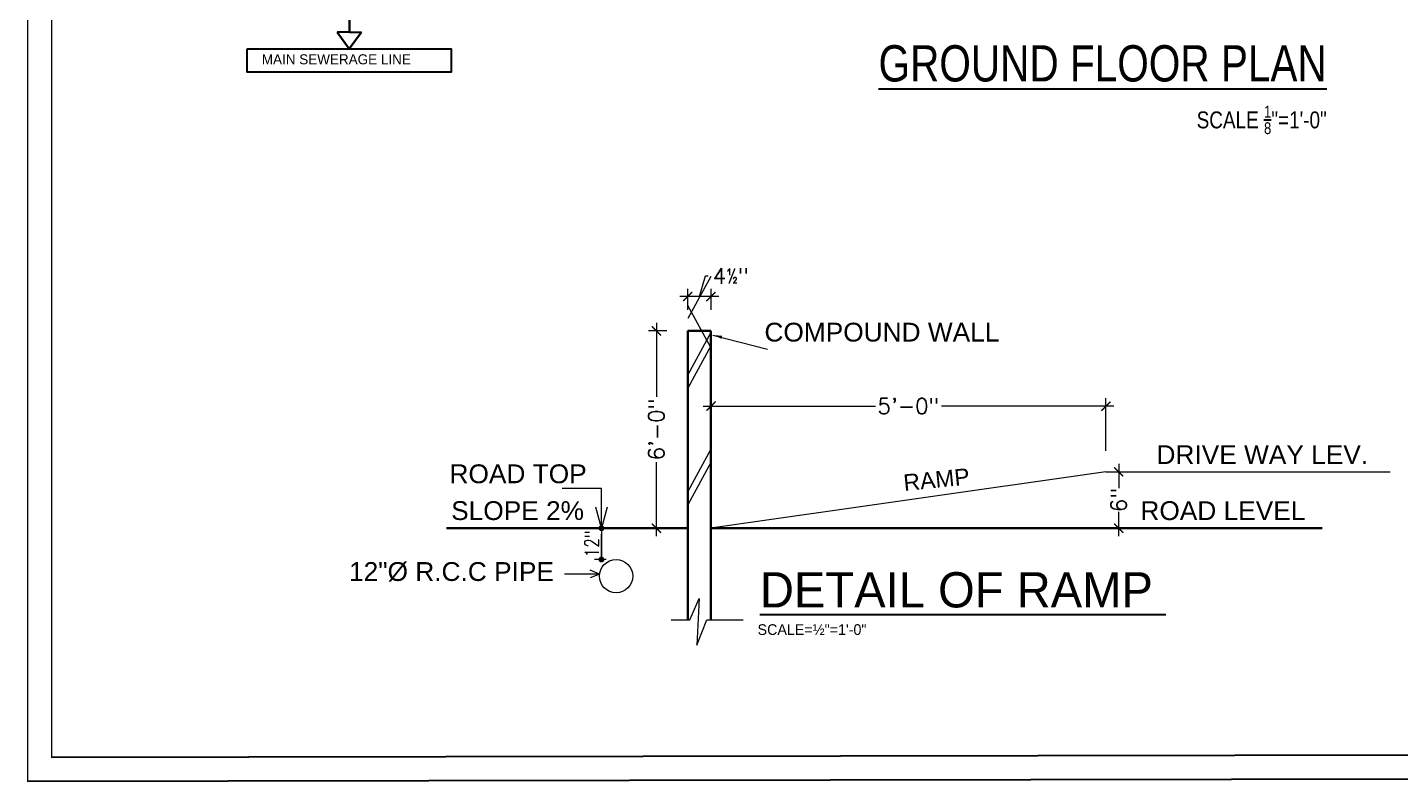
# Model space of a CAD drawing. Header units: inches. Extents: x -139043 to 10134, y -60114 to -24856.
# Drawn here: x -8471 to -7789, y -27803 to -27429 of the extents above; entities that cross this region are included whole.
import ezdxf

# ---------------------------------------------------------------- set-up
doc = ezdxf.new("R2010")
doc.units = ezdxf.units.IN
doc.header["$MEASUREMENT"] = 0
doc.header["$PDMODE"] = 34
doc.linetypes.add('ACAD_ISO02W100', pattern=[15, 12, -3])
doc.layers.get('Defpoints').update_dxf_attribs({"color": 183})
for name, color, linetype, lineweight in [('demention', 1, 'Continuous', 5), ('G-F', 1, 'Continuous', 25), ('HATCH', 8, 'Continuous', 5), ('SEAL-TXT', 7, 'Continuous', 9), ('wall', 1, 'Continuous', 30)]:
    doc.layers.add(name, color=color, linetype=linetype, lineweight=lineweight)
for name, color, linetype in [('DIM', 9, 'Continuous'), ('stair', 6, 'Continuous'), ('TEXT', 2, 'Continuous')]:
    doc.layers.add(name, color=color, linetype=linetype)
doc.layers.add('GASS', color=7, linetype='Continuous', true_color=0x00f000)
doc.styles.add('ARIAL', font='arial.ttf')
doc.styles.add('AZHAR', font='romantic.ttf', dxfattribs={"width": 0.8})
doc.styles.add('DIM-1', font='romans.shx', dxfattribs={"width": 0.8})
doc.styles.add('ROMANS', font='romans', dxfattribs={"height": 6})
doc.dimstyles.new('Copy(2) of ALI', dxfattribs={"dimscale": 0, "dimtxt": 7, "dimasz": 8, "dimexe": 2, "dimexo": 1, "dimgap": 2, "dimtad": 1, "dimzin": 0, "dimdsep": 46, "dimlunit": 4, "dimtxsty": 'ARIAL', "dimblk": 'OPEN30', "dimcen": 24, "dimdle": 2, "dimclrd": 256, "dimclre": 256, "dimclrt": 7, "dimadec": 0, "dimazin": 0, "dimtfac": 1, "dimtofl": 0, "dimtmove": 1, "dimatfit": 3, "dimldrblk": 'OPEN30', "dimfxl": 1, "dimtolj": 1, "dimtzin": 0, "dimarcsym": 0})
doc.dimstyles.new('G-DIM-INCH', dxfattribs={"dimscale": 0.9, "dimtxt": 5, "dimasz": 2.5, "dimexe": 3, "dimexo": 2, "dimgap": 2, "dimtad": 0, "dimdec": 3, "dimzin": 0, "dimdsep": 46, "dimlunit": 4, "dimtxsty": 'DIM-1', "dimblk": 'DOT', "dimcen": 3, "dimdle": 3, "dimclrd": 256, "dimclre": 256, "dimclrt": 7, "dimadec": 0, "dimazin": 0, "dimtfac": 0.75, "dimtdec": 3, "dimtofl": 0, "dimtmove": 1, "dimatfit": 3, "dimfxl": 1, "dimtolj": 1, "dimtzin": 0, "dimlwd": -1, "dimlwe": -1, "dimarcsym": 0})
doc.dimstyles.get("Standard").update_dxf_attribs({"dimtxt": 0.18, "dimasz": 0.18, "dimexe": 0.18, "dimexo": 0.0625, "dimgap": 0.09, "dimtad": 0, "dimtih": 1, "dimtoh": 1, "dimdec": 4, "dimzin": 0, "dimdsep": 46, "dimtxsty": 'Standard', "dimcen": 0.09, "dimadec": 0, "dimazin": 0, "dimtfac": 1, "dimtdec": 4, "dimtofl": 0, "dimtmove": 0, "dimatfit": 3, "dimfxl": 1, "dimtolj": 1, "dimtzin": 0, "dimarcsym": 0})
doc.dimstyles.new('STANDARD$0', dxfattribs={"dimtxt": 0.18, "dimasz": 2, "dimexe": 0.18, "dimexo": 4, "dimgap": 4, "dimtad": 0, "dimdec": 4, "dimzin": 0, "dimdsep": 46, "dimlunit": 4, "dimtxsty": 'Standard', "dimblk": 'ARCHTICK', "dimcen": 0.09, "dimclrd": 1, "dimclre": 1, "dimclrt": 2, "dimadec": 0, "dimazin": 0, "dimtfac": 0.5, "dimtdec": 4, "dimtofl": 0, "dimtmove": 1, "dimatfit": 3, "dimldrblk": 'ARCHTICK', "dimfxl": 1, "dimtolj": 1, "dimtzin": 0, "dimarcsym": 0})

# ---------------------------------------------------------------- blocks, each defined once
blk = doc.blocks.new('_Open30')
at = {"color": 0, "linetype": 'ByBlock', "lineweight": -2}
for p, q in [((-1, 0.268), (0, 0)), ((0, 0), (-1, -0.268)), ((0, 0), (-1, 0))]:
    blk.add_line(p, q, dxfattribs=at)
blk = doc.blocks.new('_ArchTick')
at = {"color": 0, "linetype": 'ByBlock', "const_width": 0.15}
blk.add_lwpolyline([(-0.5, -0.5), (0.5, 0.5)], dxfattribs=at)
blk = doc.blocks.new('*D663')
at = {"layer": 'Defpoints', "color": 0}
for p in [(-11492.45, -26099.18), (-11492.45, -26120.78), (-11482.43, -26120.78)]:
    blk.add_point(p, dxfattribs=at)
at = {"layer": 'DIM', "color": 6, "lineweight": -2}
for p, q in [((-11482.43, -26096.18), (-11482.43, -26105.48)), ((-11484.45, -26099.18), (-11479.43, -26099.18)), ((-11482.43, -26123.78), (-11482.43, -26114.48)), ((-11484.45, -26120.78), (-11479.43, -26120.78))]:
    blk.add_line(p, q, dxfattribs=at)
at = {"layer": 'DIM', "color": 6, "lineweight": -2, "xscale": 3.5, "yscale": 3.5, "zscale": 3.5}
for p, rotation in [((-11482.43, -26099.18), 90), ((-11482.43, -26120.78), 270)]:
    blk.add_blockref('_ArchTick', p, dxfattribs=dict(at, rotation=rotation))
at = {"layer": 'DIM', "color": 4, "insert": (-11482.43, -26109.98), "char_height": 6, "attachment_point": 5, "rotation": 90, "style": 'ROMANS'}
blk.add_mtext('\\A1;6"', dxfattribs=at)
blk = doc.blocks.new('*D664')
at = {"layer": 'Defpoints', "color": 0}
for p in [(-11638.52, -26074.03), (-11638.52, -26080.05), (-11487.32, -26099.18)]:
    blk.add_point(p, dxfattribs=at)
at = {"layer": 'demention', "color": 6, "lineweight": -2}
for p, q in [((-11641.52, -26074.03), (-11575.57, -26074.03)), ((-11638.52, -26072.05), (-11638.52, -26071.03)), ((-11484.32, -26074.03), (-11550.28, -26074.03)), ((-11487.32, -26091.18), (-11487.32, -26071.03))]:
    blk.add_line(p, q, dxfattribs=at)
at = {"layer": 'demention', "color": 6, "lineweight": -2, "xscale": 3.5, "yscale": 3.5, "zscale": 3.5, "rotation": 180}
blk.add_blockref('_ArchTick', (-11638.52, -26074.03), dxfattribs=at)
at = {"layer": 'demention', "color": 6, "lineweight": -2, "xscale": 3.5, "yscale": 3.5, "zscale": 3.5}
blk.add_blockref('_ArchTick', (-11487.32, -26074.03), dxfattribs=at)
at = {"layer": 'demention', "color": 4, "insert": (-11562.92, -26074.03), "char_height": 6, "attachment_point": 5, "style": 'ROMANS'}
blk.add_mtext('\\A1;5\'-0"', dxfattribs=at)
blk = doc.blocks.new('*D665')
at = {"layer": 'Defpoints', "color": 0}
for p in [(-11647.44, -26032.06), (-11647.44, -26045.18), (-11638.52, -26045.18)]:
    blk.add_point(p, dxfattribs=at)
at = {"layer": 'demention', "color": 6, "lineweight": -2}
for p, q in [((-11642.98, -26032.06), (-11640.61, -26024.17)), ((-11640.61, -26024.17), (-11639.61, -26024.17)), ((-11635.52, -26032.06), (-11650.44, -26032.06)), ((-11647.44, -26037.18), (-11647.44, -26029.06)), ((-11638.52, -26037.18), (-11638.52, -26029.06))]:
    blk.add_line(p, q, dxfattribs=at)
at = {"layer": 'demention', "color": 6, "lineweight": -2, "xscale": 3.5, "yscale": 3.5, "zscale": 3.5, "rotation": 180}
blk.add_blockref('_ArchTick', (-11647.44, -26032.06), dxfattribs=at)
at = {"layer": 'demention', "color": 6, "lineweight": -2, "xscale": 3.5, "yscale": 3.5, "zscale": 3.5}
blk.add_blockref('_ArchTick', (-11638.52, -26032.06), dxfattribs=at)
at = {"layer": 'demention', "color": 4, "insert": (-11630.97, -26024.17), "char_height": 6, "attachment_point": 5, "style": 'ROMANS'}
blk.add_mtext('\\A1;4½"', dxfattribs=at)
blk = doc.blocks.new('*D667')
at = {"layer": 'Defpoints', "color": 0}
for p in [(-11647.44, -26045.18), (-11659.43, -26120.78), (-11647.44, -26120.78)]:
    blk.add_point(p, dxfattribs=at)
at = {"layer": 'demention', "color": 6, "lineweight": -2}
for p, q in [((-11659.43, -26042.18), (-11659.43, -26070.48)), ((-11655.44, -26045.18), (-11662.43, -26045.18)), ((-11659.43, -26123.78), (-11659.43, -26095.48)), ((-11655.44, -26120.78), (-11662.43, -26120.78))]:
    blk.add_line(p, q, dxfattribs=at)
at = {"layer": 'demention', "color": 6, "lineweight": -2, "xscale": 3.5, "yscale": 3.5, "zscale": 3.5}
for p, rotation in [((-11659.43, -26045.18), 90), ((-11659.43, -26120.78), 270)]:
    blk.add_blockref('_ArchTick', p, dxfattribs=dict(at, rotation=rotation))
at = {"layer": 'demention', "color": 4, "insert": (-11659.43, -26082.98), "char_height": 6, "attachment_point": 5, "rotation": 90, "style": 'ROMANS'}
blk.add_mtext('\\A1;6\'-0"', dxfattribs=at)
blk = doc.blocks.new('_Dot')
at = {"color": 0, "linetype": 'ByBlock', "lineweight": -2}
blk.add_line((-0.5, 0), (-1, 0), dxfattribs=at)
at = {"color": 0, "linetype": 'ByBlock', "const_width": 0.5}
blk.add_lwpolyline([(-0.25, 0, 1), (0.25, 0, 1)], format="xyb", close=True, dxfattribs=at)
blk = doc.blocks.new('*D666')
at = {"layer": 'Defpoints', "color": 0}
for p in [(-11680.48, -26120.78), (-11674.89, -26120.78), (-11674.89, -26132.78)]:
    blk.add_point(p, dxfattribs=at)
at = {"layer": 'SEAL-TXT'}
for p, q in [((-11678.68, -26120.78), (-11683.18, -26120.78)), ((-11680.48, -26130.53), (-11680.48, -26123.03)), ((-11678.68, -26132.78), (-11683.18, -26132.78))]:
    blk.add_line(p, q, dxfattribs=at)
at = {"layer": 'SEAL-TXT', "xscale": 2.25, "yscale": 2.25, "zscale": 2.25}
for p, rotation in [((-11680.48, -26120.78), 90), ((-11680.48, -26132.78), 270)]:
    blk.add_blockref('_Dot', p, dxfattribs=dict(at, rotation=rotation))
at = {"layer": 'SEAL-TXT', "color": 7, "insert": (-11684.12, -26126.78), "char_height": 4.5, "attachment_point": 5, "rotation": 90, "style": 'DIM-1'}
blk.add_mtext('\\A1;{\\H1.2x;12"}', dxfattribs=at)
blk = doc.blocks.new('FDFDFDSFDSFD')
at = {"layer": 'HATCH', "lineweight": 18}
for p, q in [((-11638.52375, -26024.32338), (-11647.43753, -26040.52338)), ((-11638.52375, -26051.63221), (-11647.43753, -26035.43221)), ((-11638.52375, -26045.79943), (-11647.43753, -26061.99943)), ((-11638.52375, -26050.89059), (-11647.43753, -26067.09059)), ((-11638.52375, -26090.54176), (-11647.43753, -26106.74176)), ((-11638.52375, -26095.63293), (-11647.43753, -26111.83293)), ((-11646.56674, -26155.87283), (-11643.05258, -26147.72927)), ((-11643.05258, -26147.72927), (-11643.89598, -26165.56089)), ((-11653.75893, -26155.87283), (-11646.56674, -26155.87283)), ((-11643.89598, -26165.56089), (-11640.10062, -26155.87283)), ((-11640.10062, -26155.87283), (-11626.18448, -26155.87283))]:
    blk.add_line(p, q, dxfattribs=at)
at = {"layer": 'HATCH', "color": 7, "ltscale": 2}
blk.add_line((-11487.32375, -26099.17546), (-11638.52375, -26120.77546), dxfattribs=at)
at = {"layer": 'HATCH'}
blk.add_line((-11487.32375, -26099.17546), (-11378.45767, -26099.17546), dxfattribs=at)
at = {"layer": 'SEAL-TXT', "color": 1}
for p, q in [((-11680.4795, -26120.77546), (-11680.4795, -26132.77546)), ((-11681.20954, -26138.32637), (-11694.60329, -26138.32637)), ((-11681.20954, -26138.32637), (-11684.80203, -26136.85725)), ((-11681.20954, -26138.32637), (-11684.80203, -26139.79548))]:
    blk.add_line(p, q, dxfattribs=at)
blk.add_circle((-11674.8864, -26139.15231), 6.37685, dxfattribs=at)
at = {"layer": 'wall'}
for p, q in [((-11647.43753, -26155.87283), (-11647.43753, -26045.17546)), ((-11647.43753, -26045.17546), (-11638.52375, -26045.17546)), ((-11638.52375, -26155.87283), (-11638.52375, -26045.17546)), ((-11647.43753, -26120.77546), (-11739.82682, -26120.77546)), ((-11487.32375, -26120.77546), (-11638.52375, -26120.77546)), ((-11487.32375, -26120.77546), (-11404.46874, -26120.77546))]:
    blk.add_line(p, q, dxfattribs=at)
at = {"color": 7, "ltscale": 2, "style": 'ARIAL'}
for s, p in [('COMPOUND WALL', (-11618.06623, -26049.29182)), ('DRIVE WAY LEV.', (-11467.9557, -26096.21054)), ('ROAD TOP', (-11738.64578, -26103.54112)), ('SLOPE 2%', (-11738.01508, -26117.63979)), ('ROAD LEVEL', (-11474.10806, -26117.65371)), ('12"%%C R.C.C PIPE', (-11777.11748, -26140.97271))]:
    blk.add_text(s, height=7.2, dxfattribs=at).set_placement(p)
blk.add_text('RAMP', height=6.3, rotation=5.7105931, dxfattribs=at).set_placement((-11564.52013, -26106.51373))
at = {"layer": 'TEXT'}
blk.add_text('%%UDETAIL OF RAMP ', height=13.5, dxfattribs=at).set_placement((-11619.79634, -26151.12154))
at = {"layer": 'demention'}
dim = blk.add_aligned_dim(p1=(-11638.52375, -26045.17546), p2=(-11647.43753, -26045.17546), distance=-13.11712, text='4½"', dimstyle='STANDARD$0', override={"dimtxt": 7, "dimasz": 3.5, "dimexe": 3, "dimexo": 8, "dimgap": 0.5, "dimzin": 0, "dimtxsty": 'ROMANS', "dimblk1": 'ArchTick', "dimblk2": 'ArchTick', "dimsah": 1, "dimcen": 0.09375, "dimdle": 3, "dimclrd": 6, "dimclre": 6, "dimclrt": 4, "dimtfac": 0.75, "dimldrblk": 'ArchTick', "dimfrac": 0, "dimtzin": 0}, dxfattribs=at)
dim.commit()
dim.dimension.update_dxf_attribs({"geometry": '*D665', "text_midpoint": (-11639.11278, -26024.16549)})
dim = blk.add_linear_dim(base=(-11659.43488, -26120.77546), p1=(-11647.43753, -26045.17546), p2=(-11647.43753, -26120.77546), angle=90, text='6\'-0"', dimstyle='STANDARD$0', override={"dimtxt": 7, "dimasz": 3.5, "dimexe": 3, "dimexo": 8, "dimgap": 0.5, "dimtxsty": 'ROMANS', "dimblk1": 'ArchTick', "dimblk2": 'ArchTick', "dimsah": 1, "dimcen": 0.09375, "dimdle": 3, "dimclrd": 6, "dimclre": 6, "dimclrt": 4, "dimtfac": 0.75}, dxfattribs=at)
dim.commit()
dim.dimension.update_dxf_attribs({"geometry": '*D667', "text_midpoint": (-11659.43488, -26082.97546)})
dim = blk.add_linear_dim(base=(-11638.52375, -26074.03256), p1=(-11487.32375, -26099.17546), p2=(-11638.52375, -26080.05287), text='5\'-0"', dimstyle='STANDARD$0', override={"dimtxt": 7, "dimasz": 3.5, "dimexe": 3, "dimexo": 8, "dimgap": 0.5, "dimzin": 0, "dimtxsty": 'ROMANS', "dimblk1": 'ArchTick', "dimblk2": 'ArchTick', "dimsah": 1, "dimcen": 0.09375, "dimdle": 3, "dimclrd": 6, "dimclre": 6, "dimclrt": 4, "dimtfac": 0.75, "dimldrblk": 'ArchTick', "dimfrac": 0, "dimtzin": 0}, dxfattribs=at)
dim.commit()
dim.dimension.update_dxf_attribs({"geometry": '*D664', "text_midpoint": (-11562.92375, -26074.03256)})
at = {"layer": 'DIM'}
dim = blk.add_linear_dim(base=(-11482.4321, -26120.77546), p1=(-11492.44978, -26099.17546), p2=(-11492.44978, -26120.77546), angle=90, text='6"', dimstyle='STANDARD$0', override={"dimtxt": 7, "dimasz": 3.5, "dimexe": 3, "dimexo": 8, "dimgap": 0.5, "dimzin": 0, "dimtxsty": 'ROMANS', "dimblk1": 'ArchTick', "dimblk2": 'ArchTick', "dimsah": 1, "dimcen": 0.09375, "dimdle": 3, "dimclrd": 6, "dimclre": 6, "dimclrt": 4, "dimtfac": 0.75, "dimldrblk": 'ArchTick', "dimfrac": 0, "dimtzin": 0}, dxfattribs=at)
dim.commit()
dim.dimension.update_dxf_attribs({"geometry": '*D663', "text_midpoint": (-11482.4321, -26109.97546)})
at = {"layer": 'SEAL-TXT', "color": 1}
dim = blk.add_linear_dim(base=(-11680.4795, -26120.77546), p1=(-11674.8864, -26132.77546), p2=(-11674.8864, -26120.77546), angle=90, text='{\\H1.2x;12"}', dimstyle='G-DIM-INCH', override={"dimfxl": 2, "dimfxlon": 1, "dimarcsym": 1}, dxfattribs=at)
dim.commit()
dim.dimension.update_dxf_attribs({"geometry": '*D666', "text_midpoint": (-11684.11616, -26126.77546), "dimtype": 161})
blk.add_leader([(-11680.4795, -26120.77546), (-11680.4795, -26105.57218), (-11695.53253, -26105.57218)], dimstyle='Copy(2) of ALI', override={"dimscale": 1})
at = {"layer": 'DIM'}
blk.add_leader([(-11637.75933, -26046.79054), (-11616.86874, -26052.19054)], dimstyle='Standard', override={"dimscale": 1, "dimtxt": 7, "dimasz": 3.5, "dimexo": 8, "dimgap": 0.5, "dimtad": 1, "dimtxsty": 'ROMANS', "dimcen": 0.09375, "dimdle": 3, "dimclrd": 6, "dimclre": 6, "dimclrt": 4, "dimtfac": 0.75, "dimtmove": 2}, dxfattribs=at)

msp = doc.modelspace()

# ---------------------------------------------------------------- linework, layer by layer
at = {"layer": 'G-F', "color": 4}
for q in [(-8316.898, -27431.405), (-8304.695, -27431.405)]:
    msp.add_line((-8310.796, -27431.405), q, dxfattribs=at)
at = {"layer": 'GASS', "color": 1, "ltscale": 22.5}
for p, q in [((-5967.992, -27787.081), (-8458.521, -27791.292)), ((-5955.992, -27799.081), (-8470.521, -27803.292))]:
    msp.add_line(p, q, dxfattribs=at)
msp.add_lwpolyline([(-8361.457, -27439.571), (-8260.195, -27439.571), (-8260.195, -27451.204), (-8361.457, -27451.204)], close=True, dxfattribs=at)
at = {"layer": 'SEAL-TXT', "color": 1}
for p, q in [((-8470.521, -26126.304), (-8470.521, -27803.292)), ((-8458.521, -26138.304), (-8458.521, -27791.292))]:
    msp.add_line(p, q, dxfattribs=at)
at = {"layer": 'wall', "color": 4, "linetype": 'ACAD_ISO02W100'}
msp.add_line((-8310.796, -27363.337), (-8310.796, -27431.405), dxfattribs=at)
at = {"layer": 'wall', "color": 4, "linetype": 'ACAD_ISO02W100', "ltscale": 2}
for p in [(-8316.898, -27431.405), (-8304.754, -27431.405)]:
    msp.add_line(p, (-8310.826, -27439.571), dxfattribs=at)

# ---------------------------------------------------------------- block references
at = {"layer": 'SEAL-TXT', "color": 1, "xscale": 1.295999999998457, "yscale": 1.295999999998457, "zscale": 1.296}
msp.add_blockref('FDFDFDSFDSFD', (6952.185, 6174.981), dxfattribs=at)

# ---------------------------------------------------------------- texts
at = {"layer": 'GASS', "color": 5, "ltscale": 22.5, "insert": (-8354.225, -27442.316), "char_height": 6, "width": 132.69643, "attachment_point": 1}
msp.add_mtext('{\\H0.8333x;MAIN SEWERAGE LINE} ', dxfattribs=at)
at = {"layer": 'stair', "color": 1, "insert": (-7825.791, -27437.819), "char_height": 12.6, "width": 337.78354, "attachment_point": 3, "style": 'AZHAR'}
msp.add_mtext('\\A1;{\\fArial|b0|i0|c0|p34;\\H1.4286x;\\L\\C5;GROUND FLOOR PLAN\\P\\H0.46667x;\\lSCALE \\H0.7x;\\S1/8;\\H1.4286x;"=1\'-0"}', dxfattribs=at)
at = {"layer": 'TEXT'}
msp.add_text('SCALE=½"=1\'-0"', height=5.29838, dxfattribs=at).set_placement((-8108.231, -27730.516))

doc.saveas('drawing.dxf')
